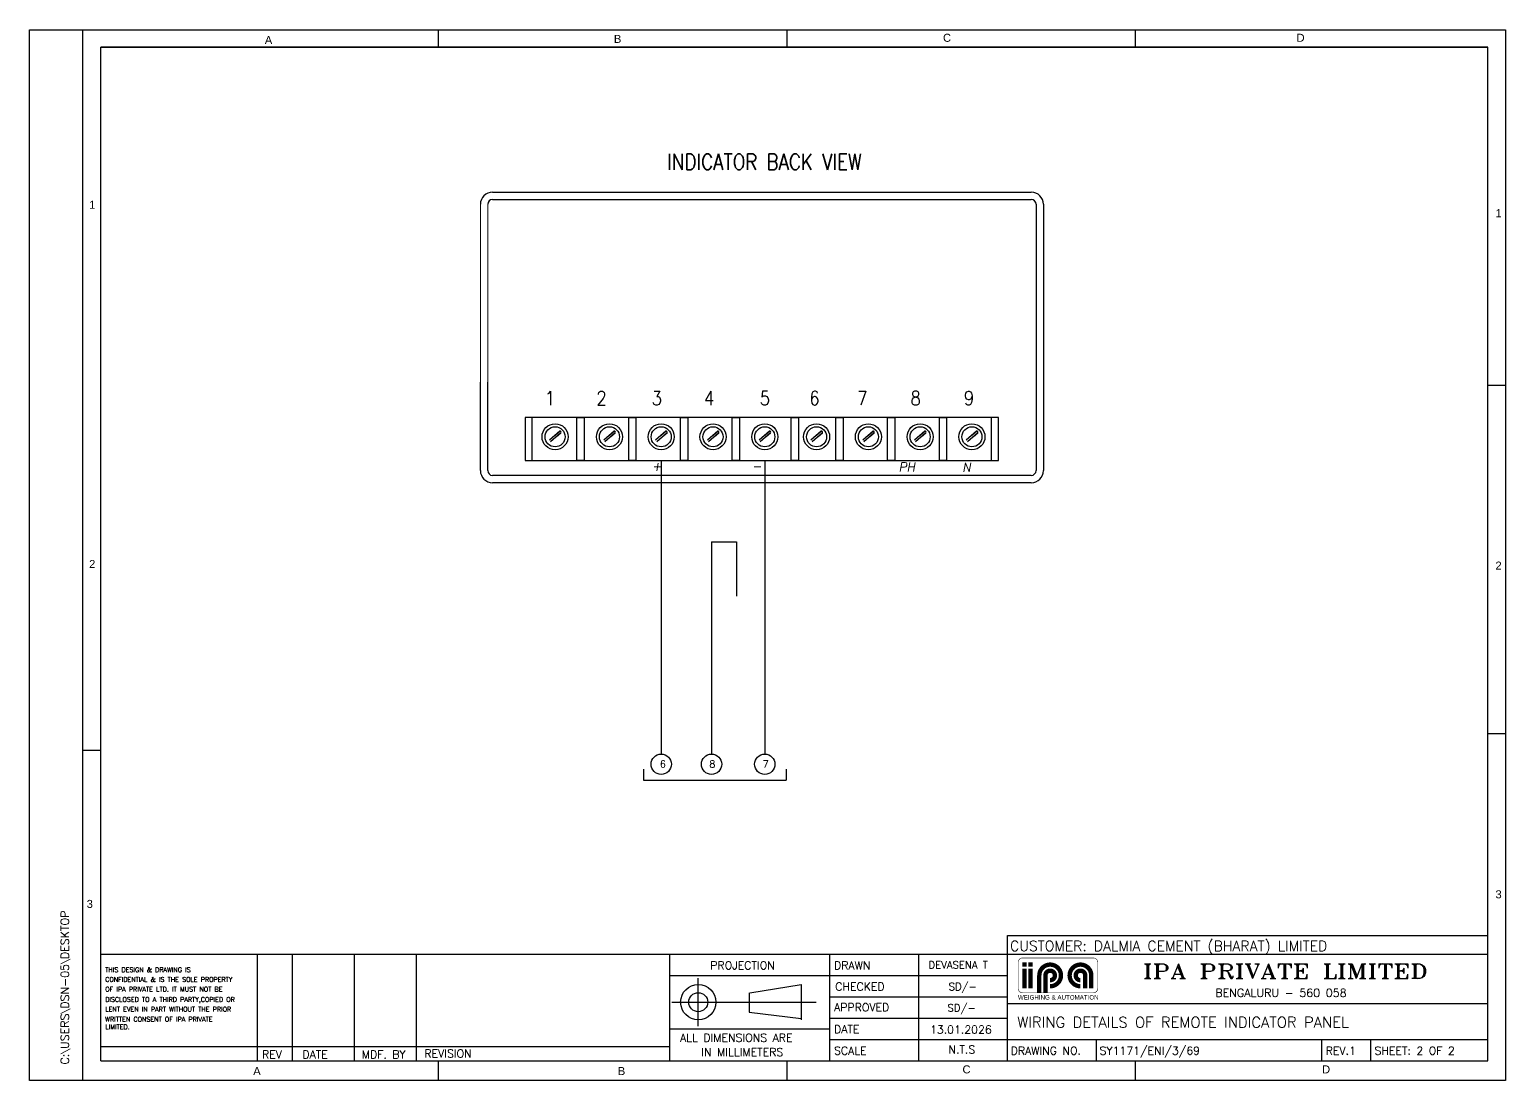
# Model space of a CAD drawing. Header units: inches. Extents: x 784 to 2184505, y 7 to 371504.
# Drawn here: x 1382423 to 1510934, y 102788 to 194290 of the extents above; entities that cross this region are included whole.
import ezdxf

# ---------------------------------------------------------------- set-up
doc = ezdxf.new("R2010")
doc.units = ezdxf.units.IN
doc.header["$MEASUREMENT"] = 0
doc.layers.add('Object', color=2, linetype='Continuous', lineweight=30)
doc.layers.add('SHEET', color=10, linetype='Continuous')
doc.styles.add('ROMANC', font='romanc.shx', dxfattribs={"height": 5})
doc.styles.add('ROMAND', font='romand', dxfattribs={"height": 3})
doc.styles.add('ROMANS', font='romans')
doc.styles.add('ROMANT', font='romant', dxfattribs={"width": 1.3, "height": 4})
doc.styles.get("Standard").update_dxf_attribs({"font": 'arial.ttf'})

msp = doc.modelspace()

# ---------------------------------------------------------------- linework, layer by layer
at = {"color": 0, "lineweight": 13}
for p, q in [((1421680.46698, 179077.4387), (1421680.46698, 163579.82162)), ((1422318.08663, 179077.4387), (1422318.08663, 163579.82162))]:
    msp.add_line(p, q, dxfattribs=at)
for p, q in [((1437424.91987, 156778.45482), (1437424.91987, 131206.64564)), ((1446443.08938, 156778.45482), (1446443.08938, 131206.64564)), ((1441805.93262, 149675.39378), (1441805.93262, 131206.64564)), ((1441805.93262, 149675.39378), (1443982.268, 149675.39378)), ((1443982.268, 149675.39378), (1443982.268, 144969.39538))]:
    msp.add_line(p, q)
at = {"color": 0, "ltscale": 5}
for p, q in [((1435892.46848, 129881.09455), (1435892.46848, 128928.71279)), ((1448298.66064, 129881.09455), (1448298.66064, 128928.71279)), ((1435892.46848, 128928.71279), (1448298.66064, 128928.71279))]:
    msp.add_line(p, q, dxfattribs=at)
at = {"color": 0}
for p, q in [((1440650.33821, 107519.95324, 12132.91572), (1440650.33821, 111687.68146, 12132.91572)), ((1449608.34513, 111113.39918, 12132.91572), (1445131.63879, 110394.15244, 12132.91572)), ((1449608.22313, 111139.18754, 12132.91572), (1449608.22313, 108071.23494, 12132.91572)), ((1438351.73188, 109605.21124, 12132.91572), (1450905.29303, 109605.21124, 12132.91572)), ((1445068.90551, 110432.57455, 12132.91572), (1445068.90551, 108733.84345, 12132.91572)), ((1445068.90551, 108733.84345, 12132.91572), (1449608.22313, 108173.90443, 12132.91572))]:
    msp.add_line(p, q, dxfattribs=at)
for radius in [1533.9763, 827.36331]:
    msp.add_circle((1440650.33821, 109605.21124, 12132.91572), radius, dxfattribs=at)
at = {"layer": 'SHEET', "color": 124, "linetype": 'Continuous', "true_color": 0x00a183}
for p, q in [((1387077.24993, 102788.47582, 12132.91572), (1387077.24993, 194269.90309, 12132.91572)), ((1418041.43179, 192748.30624, 12132.91572), (1418041.43179, 194289.66212, 12132.91572)), ((1388625.45903, 192748.30624, 12132.91572), (1509385.76826, 192748.30624, 12132.91572)), ((1388625.45903, 192748.30624, 12132.91572), (1509385.76826, 192748.30624, 12132.91572)), ((1388625.45903, 192748.30624, 12132.91572), (1509385.76826, 192748.30624, 12132.91572)), ((1509385.76826, 192748.30624, 12132.91572), (1388625.45903, 192748.30624, 12132.91572)), ((1388625.45903, 104500.38795, 12132.91572), (1388625.45903, 192748.30624, 12132.91572)), ((1509385.76826, 104500.38795, 12132.91572), (1509385.76826, 192748.30624, 12132.91572)), ((1510924.19664, 132960.8238, 12132.91572), (1509385.76826, 132961.06923, 12132.91572)), ((1467584.12276, 113789.64251, 12132.91572), (1467584.12276, 115406.58465, 12132.91572)), ((1467584.12276, 115406.58465, 12132.91572), (1509385.76826, 115406.58465, 12132.91572)), ((1388625.45903, 113789.64251, 12132.91572), (1509385.76826, 113789.64251, 12132.91572)), ((1388625.45903, 113789.64251, 12132.91572), (1509385.76826, 113789.64251, 12132.91572)), ((1402245.04182, 113789.64251, 12132.91572), (1402245.04182, 104500.38795, 12132.91572)), ((1405316.63071, 104488.31125, 12132.91572), (1405316.63071, 113777.56581, 12132.91572)), ((1410722.7658, 104500.38795, 12132.91572), (1410722.7658, 113789.64251, 12132.91572)), ((1416128.9009, 104500.38795, 12132.91572), (1416128.9009, 113789.64251, 12132.91572)), ((1438168.14999, 104500.38795, 12132.91572), (1438168.14999, 113789.64251, 12132.91572)), ((1452102.03183, 104500.38795, 12132.91572), (1452102.03183, 113789.64251, 12132.91572)), ((1459843.07729, 104500.38795, 12132.91572), (1459843.07729, 113789.64251, 12132.91572)), ((1467584.12276, 104500.38795, 12132.91572), (1467584.12276, 113789.64251, 12132.91572)), ((1438168.14999, 111931.7916, 12132.91572), (1467584.12276, 111931.7916, 12132.91572)), ((1452102.03183, 110073.94069, 12132.91572), (1467584.12276, 110073.94069, 12132.91572)), ((1467584.12276, 109480.92935, 12132.91572), (1509385.76826, 109480.92935, 12132.91572)), ((1452102.03183, 108216.08977, 12132.91572), (1467584.12276, 108216.08977, 12132.91572)), ((1438168.14999, 107287.16432, 12132.91572), (1452102.03183, 107287.16432, 12132.91572)), ((1388625.45903, 105738.95523, 12132.91572), (1438168.14999, 105738.95523, 12132.91572)), ((1452102.03183, 106358.23886, 12132.91572), (1509385.76826, 106358.23886, 12132.91572)), ((1475325.16822, 104500.38795, 12132.91572), (1475325.16822, 106358.23886, 12132.91572)), ((1494953.69556, 104500.38795, 12132.91572), (1494953.69556, 106358.23886, 12132.91572)), ((1499203.53328, 104500.38795, 12132.91572), (1499203.53328, 106358.23886, 12132.91572)), ((1388625.45903, 104500.38795, 12132.91572), (1509385.76826, 104500.38795, 12132.91572)), ((1448386.33001, 102788.47582, 12132.91572), (1448386.33001, 104500.38795, 12132.91572)), ((1478731.22822, 102788.47582, 12132.91572), (1478731.22822, 104500.38795, 12132.91572))]:
    msp.add_line(p, q, dxfattribs=at)
at = {"layer": 'SHEET', "color": 0, "linetype": 'Continuous'}
for p, q in [((1448386.33001, 192748.30624, 12132.91572), (1448386.33001, 194289.66212, 12132.91572)), ((1478731.22822, 192748.30624, 12132.91572), (1478731.22822, 194289.66212, 12132.91572)), ((1510929.0376, 163305.72163, 12132.91572), (1509385.76826, 163305.96783, 12132.91572)), ((1382432.62266, 131519.63784, 12132.91572), (1382422.84194, 131519.6394, 12132.91572)), ((1388625.45903, 131518.64989, 12132.91572), (1387077.24993, 131518.89688, 12132.91572)), ((1418041.43179, 102788.47582, 12132.91572), (1418041.43179, 104500.38795, 12132.91572))]:
    msp.add_line(p, q, dxfattribs=at)
at = {"layer": 'SHEET', "color": 7}
for p, q in [((1422734.60989, 180131.58162), (1469643.96961, 180131.58162)), ((1422734.60989, 179493.96196), (1469643.96961, 179493.96196)), ((1470060.49287, 179077.4387), (1470060.49287, 159839.93331)), ((1470698.11252, 179077.4387), (1470698.11252, 159839.93331)), ((1421680.46698, 155886.82786), (1421680.46698, 163579.82162)), ((1422318.08663, 155886.82786), (1422318.08663, 163579.82162)), ((1470060.49287, 163579.82162), (1470060.49287, 155886.82786)), ((1470698.11252, 163579.82162), (1470698.11252, 155886.82786)), ((1428773.37549, 159476.28316), (1428778.81557, 159481.04324)), ((1433505.35559, 159476.28316), (1433510.79568, 159481.04324)), ((1438014.44035, 159476.28316), (1438019.88043, 159481.04324)), ((1442523.5251, 159476.28316), (1442528.96518, 159481.04324)), ((1447032.60985, 159476.28316), (1447038.04994, 159481.04324)), ((1451541.69461, 159476.28316), (1451547.13469, 159481.04324)), ((1456050.77936, 159476.28316), (1456056.21944, 159481.04324)), ((1460559.86411, 159476.28316), (1460565.3042, 159481.04324)), ((1465068.94887, 159476.28316), (1465074.38895, 159481.04324)), ((1426200.96927, 156778.45482), (1466155.04986, 156778.45482)), ((1469643.96961, 155470.3046), (1422734.60989, 155470.3046)), ((1469643.96961, 154832.68495), (1422734.60989, 154832.68495))]:
    msp.add_line(p, q, dxfattribs=at)
at = {"layer": 'SHEET', "color": 124, "linetype": 'Continuous', "true_color": 0x00a183, "elevation": 12132.91572}
msp.add_lwpolyline([(1510933.97735, 102788.47582), (1382432.62266, 102788.47582), (1382432.62266, 194269.90309), (1510933.97735, 194269.90309)], close=True, dxfattribs=at)
at = {"layer": 'SHEET', "color": 7}
for points in [[(1466155.04986, 160506.58781), (1466155.04986, 156778.45482), (1466782.73205, 156778.45482), (1466782.73205, 160506.58781), (1426200.96927, 160506.58781), (1425573.28708, 160506.58781), (1425573.28708, 156778.45482), (1426200.96927, 156778.45482), (1426200.96927, 160506.58781)], [(1428183.85501, 158960.4519), (1428592.87127, 159318.34171), (1427691.06032, 158529.25584)], [(1428308.61083, 158851.29038), (1428690.11796, 159185.10966), (1427788.30701, 158396.0238)], [(1432915.83512, 158960.4519), (1433324.85138, 159318.34171), (1432423.04043, 158529.25584)], [(1433040.59094, 158851.29038), (1433422.09807, 159185.10966), (1432520.28712, 158396.0238)], [(1437424.91987, 158960.4519), (1437833.93613, 159318.34171), (1436932.12518, 158529.25584)], [(1437549.67569, 158851.29038), (1437931.18282, 159185.10966), (1437029.37187, 158396.0238)], [(1441934.00462, 158960.4519), (1442343.02088, 159318.34171), (1441441.20993, 158529.25584)], [(1442058.76044, 158851.29038), (1442440.26757, 159185.10966), (1441538.45662, 158396.0238)], [(1446443.08938, 158960.4519), (1446852.10564, 159318.34171), (1445950.29469, 158529.25584)], [(1446567.8452, 158851.29038), (1446949.35233, 159185.10966), (1446047.54138, 158396.0238)], [(1450952.17413, 158960.4519), (1451361.19039, 159318.34171), (1450459.37944, 158529.25584)], [(1451076.92995, 158851.29038), (1451458.43708, 159185.10966), (1450556.62613, 158396.0238)], [(1455461.25888, 158960.4519), (1455870.27515, 159318.34171), (1454968.46419, 158529.25584)], [(1455586.0147, 158851.29038), (1455967.52183, 159185.10966), (1455065.71088, 158396.0238)], [(1459970.34364, 158960.4519), (1460379.3599, 159318.34171), (1459477.54895, 158529.25584)], [(1460095.09946, 158851.29038), (1460476.60659, 159185.10966), (1459574.79564, 158396.0238)], [(1464479.42839, 158960.4519), (1464888.44465, 159318.34171), (1463986.6337, 158529.25584)], [(1464604.18421, 158851.29038), (1464985.69134, 159185.10966), (1464083.88039, 158396.0238)]]:
    msp.add_lwpolyline(points, dxfattribs=at)
for points in [[(1430082.37183, 160506.58781), (1430710.05402, 160506.58781), (1430710.05402, 156778.45482), (1430082.37183, 156778.45482)], [(1434591.45658, 160506.58781), (1435219.13878, 160506.58781), (1435219.13878, 156778.45482), (1434591.45658, 156778.45482)], [(1439100.54134, 160506.58781), (1439728.22353, 160506.58781), (1439728.22353, 156778.45482), (1439100.54134, 156778.45482)], [(1443609.62609, 160506.58781), (1444237.30828, 160506.58781), (1444237.30828, 156778.45482), (1443609.62609, 156778.45482)], [(1448746.39304, 160506.58781), (1449374.07523, 160506.58781), (1449374.07523, 156778.45482), (1448746.39304, 156778.45482)], [(1452627.7956, 160506.58781), (1453255.47779, 160506.58781), (1453255.47779, 156778.45482), (1452627.7956, 156778.45482)], [(1457136.88035, 160506.58781), (1457764.56254, 160506.58781), (1457764.56254, 156778.45482), (1457136.88035, 156778.45482)], [(1461645.9651, 160506.58781), (1462273.6473, 160506.58781), (1462273.6473, 156778.45482), (1461645.9651, 156778.45482)]]:
    msp.add_lwpolyline(points, close=True, dxfattribs=at)
at = {"layer": 'SHEET', "color": 4, "linetype": 'Continuous', "const_width": 45.25582}
msp.add_lwpolyline([(1475057.63841, 113454.00389), (1468879.01246, 113454.00389, 0.4142135624), (1468501.88065, 113076.87208), (1468501.88065, 110802.53052, 0.4142135624), (1468879.01246, 110425.39871), (1475057.63841, 110425.39871, 0.4142135624), (1475434.77023, 110802.53052), (1475434.77023, 113076.87208, 0.4142135624)], format="xyb", close=True, dxfattribs=at)
at = {"layer": 'SHEET', "color": 4, "linetype": 'Continuous', "const_width": 377.13182}
for points in [[(1469063.92699, 112688.03925), (1469063.92699, 113065.17107)], [(1469591.91154, 112688.03925), (1469591.91154, 113065.17107)], [(1469063.92699, 110802.38017), (1469063.92699, 112537.18653)], [(1469591.91154, 110802.38017), (1469591.91154, 112537.18653)], [(1470346.17517, 110425.24835), (1470346.17517, 111933.77562)]]:
    msp.add_lwpolyline(points, dxfattribs=at)
for points in [[(1470346.17517, 111933.77562, -2.4142135624), (1471289.00472, 110990.94608, 0.048516246)], [(1470874.15972, 110425.24835), (1470874.15972, 111933.77562, -2.4142135624), (1471289.00472, 111518.93062, 1.7118172848)], [(1474871.75698, 110802.38017), (1474871.75698, 111933.77562, 2.4142135624), (1473928.92744, 110990.94608, 0.362037375)], [(1474343.77244, 110802.38017), (1474343.77244, 111933.77562, 2.4142135624), (1473928.92744, 111518.93062, 0.3121925891)]]:
    msp.add_lwpolyline(points, format="xyb", dxfattribs=at)
at = {"layer": 'SHEET', "color": 7}
for centre, radius in [((1428183.85501, 158831.78661), 1133.75419), ((1428183.85501, 158831.78661), 873.44731), ((1432915.83512, 158831.78661), 1133.75419), ((1432915.83512, 158831.78661), 873.44731), ((1437424.91987, 158831.78661), 1133.75419), ((1437424.91987, 158831.78661), 873.44731), ((1441934.00462, 158831.78661), 1133.75419), ((1441934.00462, 158831.78661), 873.44731), ((1446443.08938, 158831.78661), 1133.75419), ((1446443.08938, 158831.78661), 873.44731), ((1450952.17413, 158831.78661), 1133.75419), ((1450952.17413, 158831.78661), 873.44731), ((1455461.25888, 158831.78661), 1133.75419), ((1455461.25888, 158831.78661), 873.44731), ((1459970.34364, 158831.78661), 1133.75419), ((1459970.34364, 158831.78661), 873.44731), ((1464479.42839, 158831.78661), 1133.75419), ((1464479.42839, 158831.78661), 873.44731)]:
    msp.add_circle(centre, radius, dxfattribs=at)
at = {"layer": 'SHEET', "color": 0}
for centre in [(1437424.91987, 130320.88008), (1441805.93262, 130320.88008), (1446443.08938, 130320.88008)]:
    msp.add_circle(centre, 885.76556, dxfattribs=at)
at = {"layer": 'SHEET', "color": 7}
for centre, radius, start, end in [((1422734.60989, 179077.4387), 1054.14291, 90, 180), ((1469643.96961, 179077.4387), 1054.14291, 0, 90), ((1422734.60989, 179077.4387), 416.52326, 90, 180), ((1469643.96961, 179077.4387), 416.52326, 0, 90), ((1428613.0219, 159230.94332), 89.69129, 329.2684926348, 102.9832664075), ((1433345.002, 159230.94332), 89.69129, 329.2684926348, 102.9832664075), ((1437854.08676, 159230.94332), 89.69129, 329.2684926348, 102.9832664075), ((1442363.17151, 159230.94332), 89.69129, 329.2684926348, 102.9832664075), ((1446872.25626, 159230.94332), 89.69129, 329.2684926348, 102.9832664075), ((1451381.34102, 159230.94332), 89.69129, 329.2684926348, 102.9832664075), ((1455890.42577, 159230.94332), 89.69129, 329.2684926348, 102.9832664075), ((1460399.51052, 159230.94332), 89.69129, 329.2684926348, 102.9832664075), ((1464908.59528, 159230.94332), 89.69129, 329.2684926348, 102.9832664075), ((1422734.60989, 155886.82786), 1054.14291, 180, 270), ((1422734.60989, 155886.82786), 416.52326, 180, 270), ((1469643.96961, 155886.82786), 1054.14291, 270, 0), ((1469643.96961, 155886.82786), 416.52326, 270, 0)]:
    msp.add_arc(centre, radius, start, end, dxfattribs=at)

# ---------------------------------------------------------------- texts
at = {"color": 0}
for s, height, style, p in [('CUSTOMER: DALMIA CEMENT (BHARAT) LIMITED', 891.4686096, 'ROMAND', (1467796.53305, 114053.89302, 9781.55083)), ('PROJECTION', 696.694092, 'ROMAND', (1441695.99138, 112464.21941, 12132.91572)), ('DRAWN', 696.694092, 'ROMAND', (1452474.07559, 112464.21941, 12132.91572)), ('DEVASENA T', 643.056664, 'ROMAND', (1460701.80463, 112523.43066, 12132.91572)), ('THIS DESIGN & DRAWING IS', 403.693172, 'ROMANC', (1389015.91317, 112231.64423, 12132.91572)), ('CONFIDENTIAL & IS THE SOLE PROPERTY', 403.693172, 'ROMANC', (1389015.91317, 111382.85346, 12132.91572)), ('OF IPA PRIVATE LTD. IT MUST NOT BE ', 403.693172, 'ROMANC', (1389015.91317, 110523.71158, 12132.91572)), ('CHECKED', 696.694092, 'ROMAND', (1452579.19715, 110615.24661, 12132.91572)), ('SD/-', 643.056664, 'ROMAND', (1462453.25917, 110636.68323, 12132.91572)), ('DISCLOSED TO A THIRD PARTY,COPIED OR', 403.693172, 'ROMANC', (1389015.91317, 109633.51638, 12132.91572)), ('APPROVED', 696.694092, 'ROMAND', (1452474.07559, 108809.34927, 12132.91572)), ('SD/-', 643.056664, 'ROMAND', (1462354.59013, 108783.99626, 12132.91572)), ('WRITTEN CONSENT OF IPA PRIVATE ', 403.693172, 'ROMANC', (1389015.91317, 107915.23262, 12132.91572)), ('LENT EVEN IN PART WITHOUT THE PRIOR ', 403.693172, 'ROMANC', (1389015.91317, 108784.72561, 12132.91572)), ('WIRING DETAILS OF REMOTE INDICATOR PANEL', 938.3880101, 'ROMAND', (1468420.03851, 107389.21242, 12015.34748)), ('LIMITED.', 403.693172, 'ROMANC', (1389015.91317, 107244.69967, 12132.91572)), ('ALL DIMENSIONS ARE ', 696.6940917, 'ROMAND', (1439061.84549, 106161.05318, 12132.91572)), ('DATE', 696.694092, 'ROMAND', (1452474.07559, 106895.10573, 12132.91572)), ('13.01.2026', 697.03662, 'ROMAND', (1460826.25468, 106870.51931, 12132.91572)), ('REV', 696.694092, 'ROMAND', (1402668.05546, 104710.48299, 12132.91572)), ('DATE', 696.694092, 'ROMAND', (1406183.23147, 104710.48299, 12132.91572)), ('MDF. BY', 696.694092, 'ROMAND', (1411349.87776, 104710.48299, 12132.91572)), ('REVISION', 696.694092, 'ROMAND', (1416802.7404, 104786.67858, 12132.91572)), ('IN MILLIMETERS', 696.6940917, 'ROMAND', (1440913.35041, 104912.1286, 12132.91572)), ('SCALE', 696.694092, 'ROMAND', (1452474.07559, 105033.57115, 12132.91572)), ('N.T.S', 696.694092, 'ROMAND', (1462431.87055, 105131.93335, 12132.91572)), ('DRAWING NO.', 696.6940917, 'ROMAND', (1467849.61645, 105032.81576, 12132.91572)), ('SY1171/ENI/3/69', 696.6940917, 'ROMAND', (1475590.66191, 105032.81576, 12132.91572)), ('REV.1', 696.694092, 'ROMAND', (1495282.3903, 105032.81576, 12132.91572)), ('SHEET: 2 OF 2', 696.6940917, 'ROMAND', (1499532.22802, 105032.81576, 12132.91572))]:
    msp.add_text(s, height=height, dxfattribs=dict(at, style=style)).set_placement(p)
at = {"color": 4, "style": 'ROMANT', "width": 1.3}
msp.add_text('IPA PRIVATE LIMITED', height=1258.2536029, dxfattribs=at).set_placement((1479365.53765, 111672.49081, 424861.84625))
at = {"color": 4, "style": 'ROMAND'}
msp.add_text('BENGALURU - 560 058', height=707.7676516, dxfattribs=at).set_placement((1485669.86063, 110064.65234, 424861.84625))
at = {"layer": 'Object', "color": 7, "linetype": 'Continuous', "lineweight": 20, "style": 'ROMANS', "width": 0.85}
for s, height, p in [('INDICATOR BACK VIEW', 1370.9013445, (1437957.45397, 182081.64732)), ('1', 1227.23449, (1427298.35984, 161581.15843)), ('2', 1227.23449, (1431781.74059, 161581.15843)), ('3', 1227.23449, (1436591.18538, 161581.15843)), ('4', 1227.23449, (1441156.08214, 161581.15843)), ('5', 1227.23449, (1446006.28494, 161581.15843)), ('6', 1227.23449, (1450326.63366, 161581.15843)), ('7', 1227.23449, (1454483.95035, 161581.15843)), ('8', 1227.23449, (1459130.36312, 161581.15843)), ('9', 1227.23449, (1463776.77589, 161581.15843))]:
    msp.add_text(s, height=height, dxfattribs=at).set_placement(p)
at = {"layer": 'Object', "color": 7, "insert": (1464746.0806, 110219.53637), "char_height": 385.1902062, "width": 14498.5023624, "attachment_point": 1, "style": 'ROMANS'}
msp.add_mtext('\\pxqc;{\\fArial|b0|i0|c0|p0;\\C4;WEIGHING & AUTOMATION}', dxfattribs=at)
at = {"layer": 'SHEET', "color": 0, "linetype": 'Continuous'}
for s, p in [('A', (1402908.43152, 193027.87012, 12132.91572)), ('B', (1433304.20289, 193124.57717, 12132.91572)), ('C', (1461957.54169, 193221.28444, 12132.91572)), ('D', (1492740.52034, 193221.28444, 12132.91572)), ('1', (1387610.48043, 178679.01395, 12132.91572)), ('1', (1510062.90337, 177952.35082, 12132.91572)), ('2', (1387610.48043, 147406.75106, 12132.91572)), ('2', (1510062.90337, 147270.13033, 12132.91572)), ('3', (1387400.39429, 117813.53564, 12132.91572)), ('3', (1510062.90337, 118647.1194, 12132.91572)), ('C', (1463656.083, 103405.4061, 12132.91572)), ('D', (1494966.04046, 103405.40566, 12132.91572)), ('A', (1401901.88169, 103261.26125, 12132.91572)), ('B', (1433644.6955, 103261.26125, 12132.91572))]:
    msp.add_text(s, height=696.69409, dxfattribs=at).set_placement(p)
at = {"layer": 'SHEET', "color": 7, "style": 'ROMAND', "oblique": 10, "width": 0.984808}
for s, p in [('+', (1436607.95414, 155872.68601)), ('-', (1445313.54069, 155872.68601)), ('PH', (1458112.35103, 155810.38306)), ('N', (1463637.98244, 155780.07062))]:
    msp.add_text(s, height=780, dxfattribs=at).set_placement(p)
at = {"layer": 'SHEET', "color": 0, "style": 'ROMAND'}
for s, p in [('6', (1437307.4052, 130046.55881)), ('8', (1441621.33016, 130046.20974)), ('7', (1446258.48691, 130046.20974))]:
    msp.add_text(s, height=606.52374, dxfattribs=at).set_placement(p)
at = {"layer": 'SHEET', "color": 124, "linetype": 'Continuous', "style": 'ROMAND'}
msp.add_text('C:\\USERS\\DSN-05\\DESKTOP', height=704.430188, rotation=90, dxfattribs=at).set_placement((1385851.96492, 104176.97022, 12132.91572))

doc.saveas('drawing.dxf')
